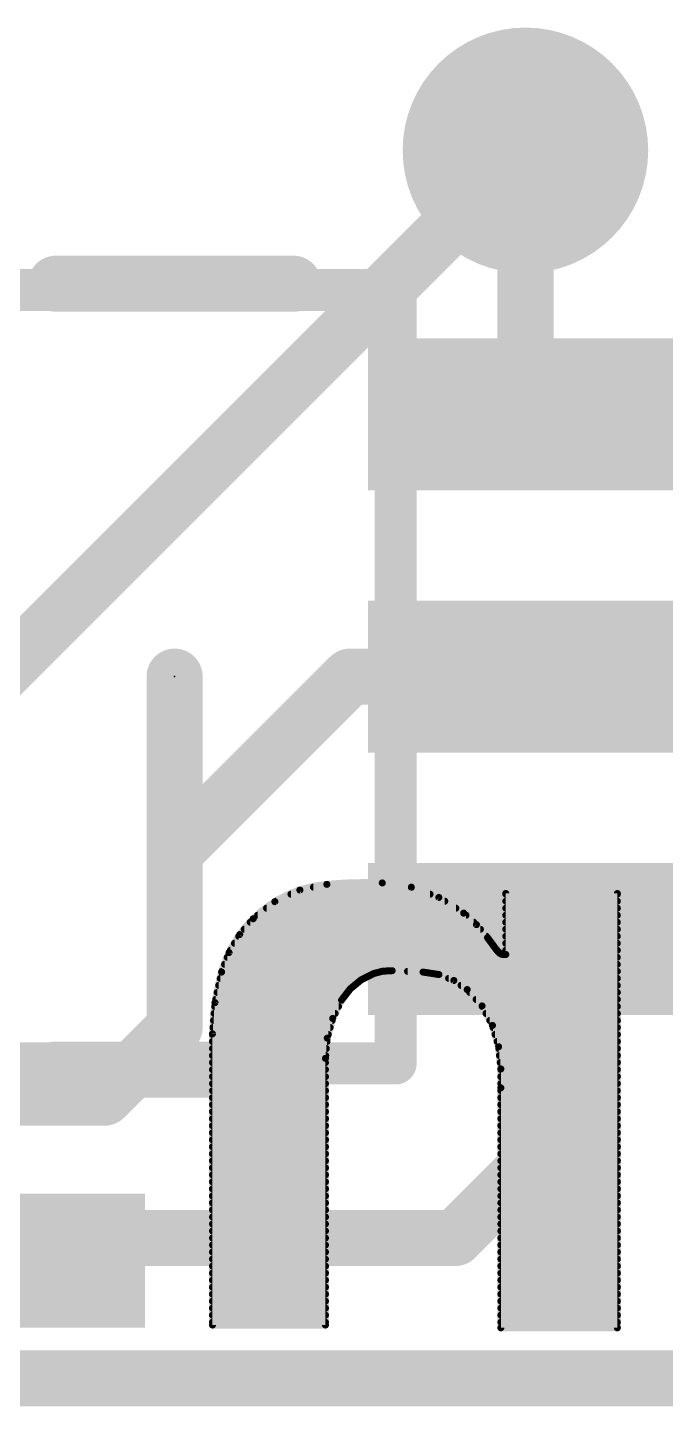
# Model space of a CAD drawing. Extents: x -20 to 87, y -16 to 68.
# Drawn here: x 9.628 to 11.937, y 48.158 to 53.15 of the extents above; entities that cross this region are included whole.
import ezdxf

# ---------------------------------------------------------------- set-up
doc = ezdxf.new("R2010")
doc.units = 0
for name, color, linetype in [('1', 12, 'CONTINUOUS'), ('16', 132, 'CONTINUOUS'), ('18', 110, 'CONTINUOUS'), ('21', 41, 'CONTINUOUS'), ('22', 40, 'CONTINUOUS'), ('23', 53, 'CONTINUOUS'), ('51', 53, 'CONTINUOUS')]:
    doc.layers.add(name, color=color, linetype=linetype)

# ---------------------------------------------------------------- blocks, each defined once
blk = doc.blocks.new('RECT')
blk.add_solid([(-0.5, -0.5), (0.5, -0.5), (-0.5, 0.5), (0.5, 0.5)])
blk = doc.blocks.new('ROUNDV')
at = {"const_width": 0.5}
blk.add_lwpolyline([(0, -0.25, 1), (0, 0.25, 1), (0, -0.25)], format="xyb", dxfattribs=at)

msp = doc.modelspace()

# ---------------------------------------------------------------- linework, layer by layer
at = {"layer": '1'}
for points, const_width in [([(11.43, 52.705), (11.43, 51.7801)], 0.2032), ([(11.4601, 51.75), (12.38, 51.75)], 0.3048), ([(11.43, 51.7801), (11.4601, 51.75)], 0.2032), ([(10.795, 50.8), (10.16, 50.165)], 0.2032), ([(10.16, 50.8), (10.16, 49.53)], 0.2032), ([(11.4601, 50.8), (10.795, 50.8)], 0.2032), ([(11.43, 49.8199), (11.4601, 49.85)], 0.2032), ([(11.43, 49.022), (11.43, 49.8199)], 0.2032), ([(9.906, 49.276), (10.16, 49.53)], 0.2032), ([(7.874, 49.276), (9.906, 49.276)], 0.2032), ([(11.176, 48.768), (11.43, 49.022)], 0.2032), ([(4.826, 48.768), (11.176, 48.768)], 0.2032), ([(5.715, 48.26), (16.002, 48.26)], 0.2032)]:
    msp.add_lwpolyline(points, dxfattribs=dict(at, const_width=const_width))
for points, const_width in [([(11.4808, 52.705, 1), (11.3792, 52.705)], 0.1016), ([(11.4601, 51.8262, 1), (11.4601, 51.6738)], 0.1524), ([(11.4659, 51.816, 1), (11.3941, 51.7442)], 0.1016), ([(11.3792, 51.7801, 1), (11.4808, 51.7801)], 0.1016), ([(11.4242, 51.7141, 1), (11.496, 51.7859)], 0.1016), ([(10.2108, 50.8, 1), (10.1092, 50.8)], 0.1016), ([(10.795, 50.8508, 1), (10.795, 50.7492)], 0.1016), ([(10.8309, 50.7641, 1), (10.7591, 50.8359)], 0.1016), ([(11.4601, 50.7492, 1), (11.4601, 50.8508)], 0.1016), ([(10.1241, 50.2009, 1), (10.1959, 50.1291)], 0.1016), ([(11.4808, 49.8199, 1), (11.3792, 49.8199)], 0.1016), ([(11.496, 49.8141, 1), (11.4242, 49.8859)], 0.1016), ([(11.3941, 49.8558, 1), (11.4659, 49.784)], 0.1016), ([(10.1959, 49.4941, 1), (10.1241, 49.5659)], 0.1016), ([(10.1092, 49.53, 1), (10.2108, 49.53)], 0.1016), ([(9.8701, 49.3119, 1), (9.9419, 49.2401)], 0.1016), ([(9.906, 49.2252, 1), (9.906, 49.3268)], 0.1016), ([(11.4659, 48.9861, 1), (11.3941, 49.0579)], 0.1016), ([(11.3792, 49.022, 1), (11.4808, 49.022)], 0.1016), ([(11.176, 48.7172, 1), (11.176, 48.8188)], 0.1016), ([(11.1401, 48.8039, 1), (11.2119, 48.7321)], 0.1016)]:
    msp.add_lwpolyline(points, format="xyb", dxfattribs=dict(at, const_width=const_width))
at = {"layer": '16', "const_width": 0.2032}
msp.add_lwpolyline([(8.636, 49.911), (11.43, 52.705)], dxfattribs=at)
at = {"layer": '16', "const_width": 0.1016}
msp.add_lwpolyline([(11.4659, 52.6691, 1), (11.3941, 52.7409)], format="xyb", dxfattribs=at)
at = {"layer": '21', "const_width": 0.2032}
for points in [[(9.7306, 52.2224), (10.5894, 52.2224)], [(10.5894, 49.3776), (9.7306, 49.3776)]]:
    msp.add_lwpolyline(points, dxfattribs=at)
at = {"layer": '21', "const_width": 0.1016}
for points in [[(9.7306, 52.2732, 1), (9.7306, 52.1716)], [(10.5894, 52.1716, 1), (10.5894, 52.2732)], [(9.7306, 49.4284, 1), (9.7306, 49.3268)], [(10.5894, 49.3268, 1), (10.5894, 49.4284)]]:
    msp.add_lwpolyline(points, format="xyb", dxfattribs=at)
at = {"layer": '22'}
for points, const_width in [([(10.7112, 50.0482, 0.1741), (10.4445, 49.9237)], 0.0254), ([(10.9118, 50.0532, 0.0335), (10.7112, 50.0482)], 0.0254), ([(10.711, 50.0545, 1), (10.7114, 50.0419)], 0.0127), ([(10.7106, 50.0545, 1), (10.7118, 50.0419)], 0.0127), ([(10.7125, 50.042, 1), (10.7099, 50.0544)], 0.0127), ([(10.7118, 50.0419, 1), (10.7106, 50.0545)], 0.0127), ([(10.9127, 50.0595, 1), (10.9109, 50.0469)], 0.0127), ([(11.2065, 49.944, 0.1577), (10.9118, 50.0532)], 0.0254), ([(10.9121, 50.0595, 1), (10.9115, 50.0469)], 0.0127), ([(10.9115, 50.0469, 1), (10.9121, 50.0595)], 0.0127), ([(10.912, 50.0469, 1), (10.9116, 50.0595)], 0.0127), ([(10.5812, 50.0189, 1), (10.5812, 50.0063)], 0.0127), ([(10.6122, 50.0339, 1), (10.6148, 50.0215)], 0.0127), ([(10.6162, 50.0219, 1), (10.6108, 50.0334)], 0.0127), ([(10.6626, 50.0444, 1), (10.6626, 50.0317)], 0.0127), ([(11.0192, 50.0437, 1), (11.0148, 50.0318)], 0.0127), ([(11.015, 50.0317, 1), (11.015, 50.0444)], 0.0127), ([(11.016, 50.0314, 1), (11.0179, 50.044)], 0.0127), ([(11.0847, 50.0063, 1), (11.0847, 50.0189)], 0.0127), ([(11.12, 50.0061, 1), (11.1132, 49.9954)], 0.0127), ([(11.1144, 49.9948, 1), (11.1188, 50.0067)], 0.0127), ([(11.3589, 50.0215, 1), (11.3589, 50.0088)], 0.0127), ([(11.3589, 50.0215, 1), (11.3589, 50.0088)], 0.0127), ([(11.3652, 50.0151, 1), (11.3526, 50.0151)], 0.0127), ([(11.3652, 50.0151, 1), (11.3526, 50.0151)], 0.0127), ([(11.3589, 50.0189, 1), (11.3589, 50.0063)], 0.0127), ([(11.7691, 50.0151, 1), (11.7564, 50.0151)], 0.0127), ([(11.7691, 50.0151, 1), (11.7564, 50.0151)], 0.0127), ([(11.7627, 50.0088, 1), (11.7627, 50.0215)], 0.0127), ([(11.7627, 50.0088, 1), (11.7627, 50.0215)], 0.0127), ([(11.7627, 50.0063, 1), (11.7627, 50.0189)], 0.0127), ([(10.4929, 49.9682, 1), (10.4929, 49.9555)], 0.0127), ([(10.5203, 49.9912, 1), (10.5257, 49.9797)], 0.0127), ([(10.5269, 49.9804, 1), (10.5191, 49.9904)], 0.0127), ([(10.5268, 49.9935, 1), (10.5268, 49.9809)], 0.0127), ([(11.1381, 49.9809, 1), (11.1381, 49.9935)], 0.0127), ([(11.1783, 49.9555, 1), (11.1783, 49.9682)], 0.0127), ([(11.3589, 49.9682, 1), (11.3589, 49.9555)], 0.0127), ([(11.3589, 49.9935, 1), (11.3589, 49.9809)], 0.0127), ([(11.7627, 49.9809, 1), (11.7627, 49.9935)], 0.0127), ([(11.7627, 49.9555, 1), (11.7627, 49.9682)], 0.0127), ([(10.4445, 49.9237, 0.1281), (10.3302, 49.7307)], 0.0254), ([(10.4337, 49.9173, 1), (10.4337, 49.9047)], 0.0127), ([(10.4406, 49.9287, 1), (10.4484, 49.9187)], 0.0127), ([(10.44, 49.9282, 1), (10.449, 49.9192)], 0.0127), ([(10.4493, 49.9196, 1), (10.4397, 49.9278)], 0.0127), ([(10.449, 49.9192, 1), (10.44, 49.9282)], 0.0127), ([(10.4606, 49.9427, 1), (10.4606, 49.9301)], 0.0127), ([(11.2108, 49.9487, 1), (11.2022, 49.9393)], 0.0127), ([(11.2928, 49.8551, 0.0664), (11.2065, 49.944)], 0.0254), ([(11.2104, 49.949, 1), (11.2026, 49.939)], 0.0127), ([(11.2026, 49.939, 1), (11.2104, 49.949)], 0.0127), ([(11.2031, 49.9386, 1), (11.2099, 49.9494)], 0.0127), ([(11.2149, 49.9301, 1), (11.2149, 49.9427)], 0.0127), ([(11.2431, 49.9047, 1), (11.2431, 49.9173)], 0.0127), ([(11.2574, 49.9065, 1), (11.2478, 49.8983)], 0.0127), ([(11.2483, 49.8977, 1), (11.2569, 49.9071)], 0.0127), ([(11.3589, 49.9427, 1), (11.3589, 49.9301)], 0.0127), ([(11.3589, 49.9173, 1), (11.3589, 49.9047)], 0.0127), ([(11.7627, 49.9301, 1), (11.7627, 49.9427)], 0.0127), ([(11.7627, 49.9047, 1), (11.7627, 49.9173)], 0.0127), ([(10.3921, 49.8665, 1), (10.3921, 49.8539)], 0.0127), ([(10.3908, 49.8703, 1), (10.4004, 49.8621)], 0.0127), ([(10.4011, 49.8629, 1), (10.3901, 49.8694)], 0.0127), ([(10.4121, 49.892, 1), (10.4121, 49.8793)], 0.0127), ([(11.2669, 49.8793, 1), (11.2669, 49.892)], 0.0127), ([(11.2979, 49.8589, 1), (11.2877, 49.8513)], 0.0127), ([(11.3208, 49.817, 0.0022), (11.2928, 49.8551)], 0.0254), ([(11.2979, 49.8589, 1), (11.2877, 49.8513)], 0.0127), ([(11.2877, 49.8513, 1), (11.2979, 49.8589)], 0.0127), ([(11.288, 49.851, 1), (11.2976, 49.8592)], 0.0127), ([(11.2885, 49.8539, 1), (11.2885, 49.8665)], 0.0127), ([(11.3589, 49.892, 1), (11.3589, 49.8793)], 0.0127), ([(11.3589, 49.8665, 1), (11.3589, 49.8539)], 0.0127), ([(11.7627, 49.8793, 1), (11.7627, 49.892)], 0.0127), ([(11.7627, 49.8539, 1), (11.7627, 49.8665)], 0.0127), ([(10.3631, 49.799, 1), (10.3512, 49.8035)], 0.0127), ([(10.362, 49.8158, 1), (10.362, 49.8031)], 0.0127), ([(10.377, 49.8411, 1), (10.377, 49.8285)], 0.0127), ([(11.3077, 49.8285, 1), (11.3077, 49.8411)], 0.0127), ([(11.3257, 49.8211, 1), (11.3159, 49.8129)], 0.0127), ([(11.3208, 49.817, 0.0333), (11.3335, 49.8018)], 0.0254), ([(11.3259, 49.8207, 1), (11.3157, 49.8133)], 0.0127), ([(11.3157, 49.8132, 1), (11.3259, 49.8208)], 0.0127), ([(11.3157, 49.8133, 1), (11.3259, 49.8207)], 0.0127), ([(11.3371, 49.807, 1), (11.3299, 49.7966)], 0.0127), ([(11.3335, 49.8018, 0.205), (11.3513, 49.7942)], 0.0254), ([(11.3381, 49.8062, 1), (11.3289, 49.7974)], 0.0127), ([(11.3272, 49.8031, 1), (11.3272, 49.8158)], 0.0127), ([(11.3286, 49.7977, 1), (11.3384, 49.8059)], 0.0127), ([(11.3289, 49.7974, 1), (11.3381, 49.8062)], 0.0127), ([(11.3589, 49.8158, 1), (11.3589, 49.8031)], 0.0127), ([(11.3589, 49.8411, 1), (11.3589, 49.8285)], 0.0127), ([(11.7627, 49.8285, 1), (11.7627, 49.8411)], 0.0127), ([(11.7627, 49.8031, 1), (11.7627, 49.8158)], 0.0127), ([(10.3409, 49.7649, 1), (10.3409, 49.7523)], 0.0127), ([(10.3506, 49.7903, 1), (10.3506, 49.7777)], 0.0127), ([(10.3517, 49.8045, 1), (10.3626, 49.798)], 0.0127), ([(11.3429, 49.8024, 1), (11.3404, 49.79)], 0.0127), ([(11.338, 49.791, 1), (11.3452, 49.8014)], 0.0127), ([(11.3513, 49.8006, 1), (11.3513, 49.7879)], 0.0127), ([(11.3513, 49.8006, 1), (11.3513, 49.7879)], 0.0127), ([(11.35, 49.788, 1), (11.3526, 49.8004)], 0.0127), ([(11.3513, 49.7879, 1), (11.3513, 49.8005)], 0.0127), ([(11.3526, 49.7942, 1), (11.3652, 49.7942)], 0.0127), ([(11.3526, 49.7942, 1), (11.3652, 49.7942)], 0.0127), ([(11.3589, 49.7879, 1), (11.3589, 49.8006)], 0.0127), ([(11.3589, 49.7879, 1), (11.3589, 49.8006)], 0.0127), ([(11.7627, 49.7777, 1), (11.7627, 49.7903)], 0.0127), ([(11.7627, 49.7523, 1), (11.7627, 49.7649)], 0.0127), ([(10.3302, 49.7307, 0.0668), (10.2972, 49.5071)], 0.0254), ([(10.3252, 49.7141, 1), (10.3252, 49.7015)], 0.0127), ([(10.3243, 49.733, 1), (10.3361, 49.7284)], 0.0127), ([(10.3241, 49.7325, 1), (10.3363, 49.7289)], 0.0127), ([(10.3364, 49.7294, 1), (10.324, 49.732)], 0.0127), ([(10.3363, 49.7289, 1), (10.3241, 49.7325)], 0.0127), ([(10.3312, 49.7396, 1), (10.3312, 49.7269)], 0.0127), ([(10.8814, 49.7256, 0.1719), (10.7645, 49.6291)], 0.0254), ([(10.8326, 49.7083, 1), (10.8382, 49.697)], 0.0127), ([(10.8394, 49.6977, 1), (10.8314, 49.7075)], 0.0127), ([(10.8457, 49.7015, 1), (10.8457, 49.7141)], 0.0127), ([(10.8798, 49.7318, 1), (10.883, 49.7194)], 0.0127), ([(10.9474, 49.7357, 0.0992), (10.8814, 49.7256)], 0.0254), ([(10.8792, 49.7316, 1), (10.8836, 49.7196)], 0.0127), ([(10.8842, 49.7199, 1), (10.8786, 49.7313)], 0.0127), ([(10.8836, 49.7196, 1), (10.8792, 49.7316)], 0.0127), ([(10.9136, 49.7403, 1), (10.9142, 49.7276)], 0.0127), ([(10.9111, 49.7269, 1), (10.9111, 49.7396)], 0.0127), ([(10.9155, 49.7278, 1), (10.9123, 49.7401)], 0.0127), ([(10.9477, 49.742, 1), (10.9471, 49.7294)], 0.0127), ([(10.9474, 49.7357, 0.0006), (11.0592, 49.7307)], 0.0254), ([(10.9477, 49.742, 1), (10.9471, 49.7294)], 0.0127), ([(10.9477, 49.7294, 1), (10.9471, 49.742)], 0.0127), ([(10.9471, 49.7294, 1), (10.9477, 49.742)], 0.0127), ([(11.0033, 49.7396, 1), (11.0033, 49.7269)], 0.0127), ([(11.0602, 49.737, 1), (11.0582, 49.7244)], 0.0127), ([(11.2192, 49.6672, 0.1688), (11.0592, 49.7307)], 0.0254), ([(11.0595, 49.737, 1), (11.0589, 49.7244)], 0.0127), ([(11.0589, 49.7244, 1), (11.0595, 49.737)], 0.0127), ([(11.0589, 49.7244, 1), (11.0595, 49.737)], 0.0127), ([(11.1192, 49.7276, 1), (11.1145, 49.7158)], 0.0127), ([(11.1159, 49.7154, 1), (11.1178, 49.728)], 0.0127), ([(11.1519, 49.7141, 1), (11.1519, 49.7015)], 0.0127), ([(11.1747, 49.7054, 1), (11.1675, 49.6949)], 0.0127), ([(11.1687, 49.6943, 1), (11.1734, 49.7061)], 0.0127), ([(11.7627, 49.7269, 1), (11.7627, 49.7396)], 0.0127), ([(11.7627, 49.7015, 1), (11.7627, 49.7141)], 0.0127), ([(10.3142, 49.6634, 1), (10.3142, 49.6507)], 0.0127), ([(10.3197, 49.6887, 1), (10.3197, 49.6761)], 0.0127), ([(10.7859, 49.6507, 1), (10.7859, 49.6634)], 0.0127), ([(10.7917, 49.6748, 1), (10.7998, 49.665)], 0.0127), ([(10.8008, 49.666, 1), (10.7907, 49.6738)], 0.0127), ([(10.8109, 49.6761, 1), (10.8109, 49.6887)], 0.0127), ([(11.197, 49.6887, 1), (11.197, 49.6761)], 0.0127), ([(11.2239, 49.6715, 1), (11.2145, 49.6629)], 0.0127), ([(11.3106, 49.5376, 0.1229), (11.2192, 49.6672)], 0.0254), ([(11.2233, 49.672, 1), (11.2151, 49.6624)], 0.0127), ([(11.2151, 49.6624, 1), (11.2233, 49.672)], 0.0127), ([(11.2156, 49.662, 1), (11.2228, 49.6724)], 0.0127), ([(11.2284, 49.6634, 1), (11.2284, 49.6507)], 0.0127), ([(11.7627, 49.6761, 1), (11.7627, 49.6887)], 0.0127), ([(11.7627, 49.6507, 1), (11.7627, 49.6634)], 0.0127), ([(10.3051, 49.6125, 1), (10.3051, 49.5999)], 0.0127), ([(10.3126, 49.6195, 1), (10.2999, 49.6205)], 0.0127), ([(10.3, 49.6213, 1), (10.3124, 49.6187)], 0.0127), ([(10.3087, 49.6379, 1), (10.3087, 49.6253)], 0.0127), ([(10.7645, 49.6291, 0.136), (10.7061, 49.4182)], 0.0254), ([(10.7534, 49.5999, 1), (10.7534, 49.6125)], 0.0127), ([(10.7595, 49.633, 1), (10.7695, 49.6252)], 0.0127), ([(10.7591, 49.6324, 1), (10.7699, 49.6258)], 0.0127), ([(10.7702, 49.6263, 1), (10.7588, 49.6319)], 0.0127), ([(10.7699, 49.6258, 1), (10.7591, 49.6324)], 0.0127), ([(10.7664, 49.6253, 1), (10.7664, 49.6379)], 0.0127), ([(11.2515, 49.6379, 1), (11.2515, 49.6253)], 0.0127), ([(11.2785, 49.611, 1), (11.2673, 49.605)], 0.0127), ([(11.2738, 49.6125, 1), (11.2738, 49.5999)], 0.0127), ([(11.2682, 49.6038, 1), (11.2776, 49.6123)], 0.0127), ([(11.7627, 49.6253, 1), (11.7627, 49.6379)], 0.0127), ([(11.7627, 49.5999, 1), (11.7627, 49.6125)], 0.0127), ([(10.3011, 49.5618, 1), (10.3011, 49.5491)], 0.0127), ([(10.3031, 49.5872, 1), (10.3031, 49.5745)], 0.0127), ([(10.7267, 49.5655, 1), (10.7381, 49.5599)], 0.0127), ([(10.7385, 49.561, 1), (10.7263, 49.5644)], 0.0127), ([(10.7304, 49.5491, 1), (10.7304, 49.5618)], 0.0127), ([(10.7411, 49.5745, 1), (10.7411, 49.5872)], 0.0127), ([(11.2874, 49.5872, 1), (11.2874, 49.5745)], 0.0127), ([(11.3011, 49.5618, 1), (11.3011, 49.5491)], 0.0127), ([(11.7627, 49.5745, 1), (11.7627, 49.5872)], 0.0127), ([(11.7627, 49.5491, 1), (11.7627, 49.5618)], 0.0127), ([(10.2972, 49.511, 1), (10.2972, 49.4983)], 0.0127), ([(10.2909, 49.5076, 1), (10.3035, 49.5066)], 0.0127), ([(10.2909, 49.5072, 1), (10.3035, 49.507)], 0.0127), ([(10.3035, 49.5071, 1), (10.2909, 49.5071)], 0.0127), ([(10.3035, 49.5071, 1), (10.2909, 49.5071)], 0.0127), ([(10.299, 49.5363, 1), (10.299, 49.5237)], 0.0127), ([(10.7163, 49.4983, 1), (10.7163, 49.511)], 0.0127), ([(10.7233, 49.5237, 1), (10.7233, 49.5363)], 0.0127), ([(11.3167, 49.5394, 1), (11.3045, 49.5358)], 0.0127), ([(11.3411, 49.3801, 0.0895), (11.3106, 49.5376)], 0.0254), ([(11.3165, 49.5399, 1), (11.3047, 49.5353)], 0.0127), ([(11.3047, 49.5353, 1), (11.3165, 49.5399)], 0.0127), ([(11.305, 49.5346, 1), (11.3162, 49.5406)], 0.0127), ([(11.3128, 49.5363, 1), (11.3128, 49.5237)], 0.0127), ([(11.3201, 49.511, 1), (11.3201, 49.4983)], 0.0127), ([(11.7627, 49.5237, 1), (11.7627, 49.5363)], 0.0127), ([(11.7627, 49.4983, 1), (11.7627, 49.511)], 0.0127), ([(10.2972, 49.4856, 1), (10.2972, 49.4729)], 0.0127), ([(10.2972, 49.4601, 1), (10.2972, 49.4475)], 0.0127), ([(10.7066, 49.4933, 1), (10.7188, 49.4899)], 0.0127), ([(10.719, 49.4911, 1), (10.7064, 49.4922)], 0.0127), ([(10.7093, 49.4475, 1), (10.7093, 49.4601)], 0.0127), ([(10.7116, 49.4729, 1), (10.7116, 49.4856)], 0.0127), ([(11.3274, 49.4856, 1), (11.3274, 49.4729)], 0.0127), ([(11.3392, 49.4609, 1), (11.3266, 49.4596)], 0.0127), ([(11.3268, 49.4585, 1), (11.339, 49.462)], 0.0127), ([(11.3336, 49.4601, 1), (11.3336, 49.4475)], 0.0127), ([(11.7627, 49.4729, 1), (11.7627, 49.4856)], 0.0127), ([(11.7627, 49.4475, 1), (11.7627, 49.4601)], 0.0127), ([(10.2972, 49.4348, 1), (10.2972, 49.4221)], 0.0127), ([(10.2972, 49.4094, 1), (10.2972, 49.3967)], 0.0127), ([(10.6998, 49.4188, 1), (10.7124, 49.4176)], 0.0127), ([(10.7125, 49.4182, 1), (10.6998, 49.4182)], 0.0127), ([(10.7125, 49.4182, 1), (10.6998, 49.4182)], 0.0127), ([(10.6998, 49.4182, 1), (10.7124, 49.4182)], 0.0127), ([(10.7061, 49.3967, 1), (10.7061, 49.4094)], 0.0127), ([(10.707, 49.4221, 1), (10.707, 49.4348)], 0.0127), ([(11.3361, 49.4348, 1), (11.3361, 49.4221)], 0.0127), ([(11.3388, 49.4094, 1), (11.3388, 49.3967)], 0.0127), ([(11.7627, 49.4221, 1), (11.7627, 49.4348)], 0.0127), ([(11.7627, 49.3967, 1), (11.7627, 49.4094)], 0.0127), ([(10.2972, 49.3586, 1), (10.2972, 49.3459)], 0.0127), ([(10.2972, 49.3839, 1), (10.2972, 49.3713)], 0.0127), ([(10.7061, 49.3713, 1), (10.7061, 49.3839)], 0.0127), ([(10.7061, 49.3459, 1), (10.7061, 49.3586)], 0.0127), ([(11.3475, 49.3801, 1), (11.3348, 49.3801)], 0.0127), ([(11.3411, 49.3116, 0.0064), (11.3411, 49.3801)], 0.0254), ([(11.3474, 49.3802, 1), (11.3348, 49.38)], 0.0127), ([(11.3411, 49.3586, 1), (11.3411, 49.3459)], 0.0127), ([(11.3411, 49.3839, 1), (11.3411, 49.3713)], 0.0127), ([(11.3348, 49.3795, 1), (11.3474, 49.3807)], 0.0127), ([(11.3348, 49.38, 1), (11.3474, 49.3802)], 0.0127), ([(11.7627, 49.3713, 1), (11.7627, 49.3839)], 0.0127), ([(11.7627, 49.3459, 1), (11.7627, 49.3586)], 0.0127), ([(10.2972, 49.3332, 1), (10.2972, 49.3205)], 0.0127), ([(10.2972, 49.3077, 1), (10.2972, 49.2951)], 0.0127), ([(10.7061, 49.3205, 1), (10.7061, 49.3332)], 0.0127), ([(10.7061, 49.2951, 1), (10.7061, 49.3077)], 0.0127), ([(11.3411, 49.3332, 1), (11.3411, 49.3205)], 0.0127), ([(11.3475, 49.3116, 1), (11.3348, 49.3116)], 0.0127), ([(11.3348, 49.3117, 1), (11.3474, 49.3115)], 0.0127), ([(11.3411, 49.3077, 1), (11.3411, 49.2951)], 0.0127), ([(11.7627, 49.3205, 1), (11.7627, 49.3332)], 0.0127), ([(11.7627, 49.2951, 1), (11.7627, 49.3077)], 0.0127), ([(10.2972, 49.2824, 1), (10.2972, 49.2697)], 0.0127), ([(10.2972, 49.257, 1), (10.2972, 49.2443)], 0.0127), ([(10.7061, 49.2697, 1), (10.7061, 49.2824)], 0.0127), ([(10.7061, 49.2443, 1), (10.7061, 49.257)], 0.0127), ([(11.3411, 49.2824, 1), (11.3411, 49.2697)], 0.0127), ([(11.3411, 49.257, 1), (11.3411, 49.2443)], 0.0127), ([(11.7627, 49.2697, 1), (11.7627, 49.2824)], 0.0127), ([(11.7627, 49.2443, 1), (11.7627, 49.257)], 0.0127), ([(10.2972, 49.2062, 1), (10.2972, 49.1935)], 0.0127), ([(10.2972, 49.2315, 1), (10.2972, 49.2189)], 0.0127), ([(10.7061, 49.2189, 1), (10.7061, 49.2315)], 0.0127), ([(10.7061, 49.1935, 1), (10.7061, 49.2062)], 0.0127), ([(11.3411, 49.2062, 1), (11.3411, 49.1935)], 0.0127), ([(11.3411, 49.2315, 1), (11.3411, 49.2189)], 0.0127), ([(11.7627, 49.2189, 1), (11.7627, 49.2315)], 0.0127), ([(11.7627, 49.1935, 1), (11.7627, 49.2062)], 0.0127), ([(10.2972, 49.1808, 1), (10.2972, 49.1681)], 0.0127), ([(10.7061, 49.1681, 1), (10.7061, 49.1808)], 0.0127), ([(11.3411, 49.1808, 1), (11.3411, 49.1681)], 0.0127), ([(11.7627, 49.1681, 1), (11.7627, 49.1808)], 0.0127), ([(10.2972, 49.13, 1), (10.2972, 49.1173)], 0.0127), ([(10.2972, 49.1553, 1), (10.2972, 49.1427)], 0.0127), ([(10.7061, 49.1427, 1), (10.7061, 49.1553)], 0.0127), ([(10.7061, 49.1173, 1), (10.7061, 49.13)], 0.0127), ([(11.3411, 49.13, 1), (11.3411, 49.1173)], 0.0127), ([(11.3411, 49.1553, 1), (11.3411, 49.1427)], 0.0127), ([(11.7627, 49.1427, 1), (11.7627, 49.1553)], 0.0127), ([(11.7627, 49.1173, 1), (11.7627, 49.13)], 0.0127), ([(10.2972, 49.1046, 1), (10.2972, 49.0919)], 0.0127), ([(10.2972, 49.0791, 1), (10.2972, 49.0665)], 0.0127), ([(10.7061, 49.0919, 1), (10.7061, 49.1046)], 0.0127), ([(10.7061, 49.0665, 1), (10.7061, 49.0791)], 0.0127), ([(11.3411, 49.1046, 1), (11.3411, 49.0919)], 0.0127), ([(11.3411, 49.0791, 1), (11.3411, 49.0665)], 0.0127), ([(11.7627, 49.0919, 1), (11.7627, 49.1046)], 0.0127), ([(11.7627, 49.0665, 1), (11.7627, 49.0791)], 0.0127), ([(10.2972, 49.0538, 1), (10.2972, 49.0411)], 0.0127), ([(10.2972, 49.0284, 1), (10.2972, 49.0157)], 0.0127), ([(10.7061, 49.0411, 1), (10.7061, 49.0538)], 0.0127), ([(10.7061, 49.0157, 1), (10.7061, 49.0284)], 0.0127), ([(11.3411, 49.0538, 1), (11.3411, 49.0411)], 0.0127), ([(11.3411, 49.0284, 1), (11.3411, 49.0157)], 0.0127), ([(11.7627, 49.0411, 1), (11.7627, 49.0538)], 0.0127), ([(11.7627, 49.0157, 1), (11.7627, 49.0284)], 0.0127), ([(10.2972, 48.9776, 1), (10.2972, 48.9649)], 0.0127), ([(10.2972, 49.0029, 1), (10.2972, 48.9903)], 0.0127), ([(10.7061, 48.9903, 1), (10.7061, 49.0029)], 0.0127), ([(10.7061, 48.9649, 1), (10.7061, 48.9776)], 0.0127), ([(11.3411, 48.9776, 1), (11.3411, 48.9649)], 0.0127), ([(11.3411, 49.0029, 1), (11.3411, 48.9903)], 0.0127), ([(11.7627, 48.9903, 1), (11.7627, 49.0029)], 0.0127), ([(11.7627, 48.9649, 1), (11.7627, 48.9776)], 0.0127), ([(10.2972, 48.9522, 1), (10.2972, 48.9395)], 0.0127), ([(10.2972, 48.9267, 1), (10.2972, 48.9141)], 0.0127), ([(10.7061, 48.9395, 1), (10.7061, 48.9522)], 0.0127), ([(10.7061, 48.9141, 1), (10.7061, 48.9267)], 0.0127), ([(11.3411, 48.9522, 1), (11.3411, 48.9395)], 0.0127), ([(11.3411, 48.9267, 1), (11.3411, 48.9141)], 0.0127), ([(11.7627, 48.9395, 1), (11.7627, 48.9522)], 0.0127), ([(11.7627, 48.9141, 1), (11.7627, 48.9267)], 0.0127), ([(10.2972, 48.9014, 1), (10.2972, 48.8887)], 0.0127), ([(10.2972, 48.876, 1), (10.2972, 48.8633)], 0.0127), ([(10.7061, 48.8887, 1), (10.7061, 48.9014)], 0.0127), ([(10.7061, 48.8633, 1), (10.7061, 48.876)], 0.0127), ([(11.3411, 48.9014, 1), (11.3411, 48.8887)], 0.0127), ([(11.3411, 48.876, 1), (11.3411, 48.8633)], 0.0127), ([(11.7627, 48.8887, 1), (11.7627, 48.9014)], 0.0127), ([(11.7627, 48.8633, 1), (11.7627, 48.876)], 0.0127), ([(10.2972, 48.8252, 1), (10.2972, 48.8125)], 0.0127), ([(10.2972, 48.8505, 1), (10.2972, 48.8379)], 0.0127), ([(10.7061, 48.8379, 1), (10.7061, 48.8505)], 0.0127), ([(10.7061, 48.8125, 1), (10.7061, 48.8252)], 0.0127), ([(11.3411, 48.8252, 1), (11.3411, 48.8125)], 0.0127), ([(11.3411, 48.8505, 1), (11.3411, 48.8379)], 0.0127), ([(11.7627, 48.8379, 1), (11.7627, 48.8505)], 0.0127), ([(11.7627, 48.8125, 1), (11.7627, 48.8252)], 0.0127), ([(10.2972, 48.7998, 1), (10.2972, 48.7871)], 0.0127), ([(10.2972, 48.7743, 1), (10.2972, 48.7617)], 0.0127), ([(10.7061, 48.7871, 1), (10.7061, 48.7998)], 0.0127), ([(10.7061, 48.7617, 1), (10.7061, 48.7743)], 0.0127), ([(11.3411, 48.7998, 1), (11.3411, 48.7871)], 0.0127), ([(11.3411, 48.7743, 1), (11.3411, 48.7617)], 0.0127), ([(11.7627, 48.7871, 1), (11.7627, 48.7998)], 0.0127), ([(11.7627, 48.7617, 1), (11.7627, 48.7743)], 0.0127), ([(10.2972, 48.749, 1), (10.2972, 48.7363)], 0.0127), ([(10.2972, 48.7236, 1), (10.2972, 48.7109)], 0.0127), ([(10.7061, 48.7363, 1), (10.7061, 48.749)], 0.0127), ([(10.7061, 48.7109, 1), (10.7061, 48.7236)], 0.0127), ([(11.3411, 48.749, 1), (11.3411, 48.7363)], 0.0127), ([(11.3411, 48.7236, 1), (11.3411, 48.7109)], 0.0127), ([(11.7627, 48.7363, 1), (11.7627, 48.749)], 0.0127), ([(11.7627, 48.7109, 1), (11.7627, 48.7236)], 0.0127), ([(10.2972, 48.6728, 1), (10.2972, 48.6601)], 0.0127), ([(10.2972, 48.6981, 1), (10.2972, 48.6855)], 0.0127), ([(10.7061, 48.6855, 1), (10.7061, 48.6981)], 0.0127), ([(10.7061, 48.6601, 1), (10.7061, 48.6728)], 0.0127), ([(11.3411, 48.6728, 1), (11.3411, 48.6601)], 0.0127), ([(11.3411, 48.6981, 1), (11.3411, 48.6855)], 0.0127), ([(11.7627, 48.6855, 1), (11.7627, 48.6981)], 0.0127), ([(11.7627, 48.6601, 1), (11.7627, 48.6728)], 0.0127), ([(10.2972, 48.6474, 1), (10.2972, 48.6347)], 0.0127), ([(10.2972, 48.6219, 1), (10.2972, 48.6093)], 0.0127), ([(10.7061, 48.6347, 1), (10.7061, 48.6474)], 0.0127), ([(10.7061, 48.6093, 1), (10.7061, 48.6219)], 0.0127), ([(11.3411, 48.6474, 1), (11.3411, 48.6347)], 0.0127), ([(11.3411, 48.6219, 1), (11.3411, 48.6093)], 0.0127), ([(11.7627, 48.6347, 1), (11.7627, 48.6474)], 0.0127), ([(11.7627, 48.6093, 1), (11.7627, 48.6219)], 0.0127), ([(10.2972, 48.5966, 1), (10.2972, 48.5839)], 0.0127), ([(10.2972, 48.5712, 1), (10.2972, 48.5585)], 0.0127), ([(10.7061, 48.5839, 1), (10.7061, 48.5966)], 0.0127), ([(10.7061, 48.5585, 1), (10.7061, 48.5712)], 0.0127), ([(11.3411, 48.5966, 1), (11.3411, 48.5839)], 0.0127), ([(11.3411, 48.5712, 1), (11.3411, 48.5585)], 0.0127), ([(11.7627, 48.5839, 1), (11.7627, 48.5966)], 0.0127), ([(11.7627, 48.5585, 1), (11.7627, 48.5712)], 0.0127), ([(10.2972, 48.5204, 1), (10.2972, 48.5077)], 0.0127), ([(10.2972, 48.5457, 1), (10.2972, 48.5331)], 0.0127), ([(10.7061, 48.5331, 1), (10.7061, 48.5457)], 0.0127), ([(10.7061, 48.5077, 1), (10.7061, 48.5204)], 0.0127), ([(11.3411, 48.5204, 1), (11.3411, 48.5077)], 0.0127), ([(11.3411, 48.5457, 1), (11.3411, 48.5331)], 0.0127), ([(11.7627, 48.5331, 1), (11.7627, 48.5457)], 0.0127), ([(11.7627, 48.5077, 1), (11.7627, 48.5204)], 0.0127), ([(10.2972, 48.495, 1), (10.2972, 48.4823)], 0.0127), ([(10.2972, 48.4594, 1), (10.2972, 48.4467)], 0.0127), ([(10.2972, 48.4594, 1), (10.2972, 48.4467)], 0.0127), ([(10.2972, 48.4695, 1), (10.2972, 48.4569)], 0.0127), ([(10.7061, 48.4823, 1), (10.7061, 48.495)], 0.0127), ([(10.7061, 48.4569, 1), (10.7061, 48.4695)], 0.0127), ([(10.7061, 48.4467, 1), (10.7061, 48.4594)], 0.0127), ([(10.7061, 48.4467, 1), (10.7061, 48.4594)], 0.0127), ([(11.3411, 48.495, 1), (11.3411, 48.4823)], 0.0127), ([(11.3411, 48.4695, 1), (11.3411, 48.4569)], 0.0127), ([(11.7627, 48.4823, 1), (11.7627, 48.495)], 0.0127), ([(11.7627, 48.4569, 1), (11.7627, 48.4695)], 0.0127), ([(10.2909, 48.453, 1), (10.3035, 48.453)], 0.0127), ([(10.2909, 48.453, 1), (10.3035, 48.453)], 0.0127), ([(10.6998, 48.453, 1), (10.7125, 48.453)], 0.0127), ([(10.6998, 48.453, 1), (10.7125, 48.453)], 0.0127), ([(11.3348, 48.4429, 1), (11.3475, 48.4429)], 0.0127), ([(11.3348, 48.4429, 1), (11.3475, 48.4429)], 0.0127), ([(11.3411, 48.4492, 1), (11.3411, 48.4366)], 0.0127), ([(11.3411, 48.4492, 1), (11.3411, 48.4366)], 0.0127), ([(11.7564, 48.4429, 1), (11.7691, 48.4429)], 0.0127), ([(11.7564, 48.4429, 1), (11.7691, 48.4429)], 0.0127), ([(11.7627, 48.4366, 1), (11.7627, 48.4492)], 0.0127), ([(11.7627, 48.4366, 1), (11.7627, 48.4492)], 0.0127)]:
    msp.add_lwpolyline(points, format="xyb", dxfattribs=dict(at, const_width=const_width))
at = {"layer": '22', "const_width": 0.0254}
for points in [[(10.7112, 50.0482), (10.6135, 50.0277)], [(10.9118, 50.0532), (10.7112, 50.0482)], [(11.017, 50.0377), (10.9118, 50.0532)], [(10.6135, 50.0277), (10.523, 49.9854)], [(10.5812, 50.0126), (11.0847, 50.0126)], [(10.6626, 50.038), (11.015, 50.038)], [(11.1166, 50.0008), (11.017, 50.0377)], [(11.2065, 49.944), (11.1166, 50.0008)], [(11.7627, 50.0151), (11.3589, 50.0151)], [(11.3589, 50.0151), (11.3589, 49.7942)], [(11.7627, 50.0151), (11.3589, 50.0151)], [(11.3589, 50.0151), (11.3589, 49.7942)], [(11.3589, 50.0126), (11.7627, 50.0126)], [(11.7627, 48.4429), (11.7627, 50.0151)], [(11.7627, 48.4429), (11.7627, 50.0151)], [(10.523, 49.9854), (10.4445, 49.9237)], [(10.4929, 49.9618), (11.1783, 49.9618)], [(10.5268, 49.9872), (11.1381, 49.9872)], [(11.3589, 49.9872), (11.7627, 49.9872)], [(11.3589, 49.9618), (11.7627, 49.9618)], [(10.4445, 49.9237), (10.3956, 49.8662)], [(10.4337, 49.911), (11.2431, 49.911)], [(10.4606, 49.9364), (11.2149, 49.9364)], [(11.2526, 49.9024), (11.2065, 49.944)], [(11.2928, 49.8551), (11.2526, 49.9024)], [(11.3589, 49.9364), (11.7627, 49.9364)], [(11.3589, 49.911), (11.7627, 49.911)], [(10.3956, 49.8662), (10.3571, 49.8012)], [(10.3921, 49.8602), (11.2885, 49.8602)], [(10.4121, 49.8856), (11.2669, 49.8856)], [(11.3208, 49.817), (11.2928, 49.8551)], [(11.3589, 49.8856), (11.7627, 49.8856)], [(11.3589, 49.8602), (11.7627, 49.8602)], [(10.3571, 49.8012), (10.3302, 49.7307)], [(10.362, 49.8094), (11.3272, 49.8094)], [(10.377, 49.8348), (11.3077, 49.8348)], [(11.3335, 49.8018), (11.3208, 49.817)], [(11.3416, 49.7962), (11.3335, 49.8018)], [(11.3589, 49.8348), (11.7627, 49.8348)], [(11.3589, 49.8094), (11.7627, 49.8094)], [(10.3409, 49.7586), (11.7627, 49.7586)], [(10.3506, 49.784), (11.7627, 49.784)], [(11.3513, 49.7942), (11.3416, 49.7962)], [(11.3589, 49.7942), (11.3513, 49.7942)], [(11.3589, 49.7942), (11.3513, 49.7942)], [(10.3302, 49.7307), (10.3062, 49.62)], [(10.3252, 49.7078), (10.8457, 49.7078)], [(10.3312, 49.7332), (10.9111, 49.7332)], [(10.7958, 49.6699), (10.8354, 49.7026)], [(10.8354, 49.7026), (10.8814, 49.7256)], [(10.8814, 49.7256), (10.9139, 49.7339)], [(10.9139, 49.7339), (10.9474, 49.7357)], [(10.9474, 49.7357), (11.0592, 49.7307)], [(11.0033, 49.7332), (11.7627, 49.7332)], [(11.0592, 49.7307), (11.1168, 49.7217)], [(11.1168, 49.7217), (11.1711, 49.7002)], [(11.1519, 49.7078), (11.7627, 49.7078)], [(11.1711, 49.7002), (11.2192, 49.6672)], [(10.3142, 49.657), (10.7859, 49.657)], [(10.3197, 49.6824), (10.8109, 49.6824)], [(10.7645, 49.6291), (10.7958, 49.6699)], [(11.197, 49.6824), (11.7627, 49.6824)], [(11.2192, 49.6672), (11.2729, 49.608)], [(11.2284, 49.657), (11.7627, 49.657)], [(10.3062, 49.62), (10.2972, 49.5071)], [(10.3051, 49.6062), (10.7534, 49.6062)], [(10.3087, 49.6316), (10.7664, 49.6316)], [(10.7324, 49.5627), (10.7645, 49.6291)], [(11.2515, 49.6316), (11.7627, 49.6316)], [(11.2729, 49.608), (11.3106, 49.5376)], [(11.2738, 49.6062), (11.7627, 49.6062)], [(10.3011, 49.5554), (10.7304, 49.5554)], [(10.3031, 49.5808), (10.7411, 49.5808)], [(10.7127, 49.4916), (10.7324, 49.5627)], [(11.2874, 49.5808), (11.7627, 49.5808)], [(11.3011, 49.5554), (11.7627, 49.5554)], [(10.2972, 49.5071), (10.2972, 48.453)], [(10.2972, 49.5071), (10.2972, 48.453)], [(10.2972, 49.5046), (10.7163, 49.5046)], [(10.299, 49.53), (10.7233, 49.53)], [(11.3106, 49.5376), (11.3329, 49.4602)], [(11.3128, 49.53), (11.7627, 49.53)], [(11.3201, 49.5046), (11.7627, 49.5046)], [(10.2972, 49.4792), (10.7116, 49.4792)], [(10.2972, 49.4538), (10.7093, 49.4538)], [(10.7061, 49.4182), (10.7127, 49.4916)], [(11.3274, 49.4792), (11.7627, 49.4792)], [(11.3329, 49.4602), (11.3411, 49.3801)], [(11.3336, 49.4538), (11.7627, 49.4538)], [(10.2972, 49.4284), (10.707, 49.4284)], [(10.2972, 49.403), (10.7061, 49.403)], [(10.7061, 48.453), (10.7061, 49.4182)], [(10.7061, 48.453), (10.7061, 49.4182)], [(11.3361, 49.4284), (11.7627, 49.4284)], [(11.3388, 49.403), (11.7627, 49.403)], [(10.2972, 49.3776), (10.7061, 49.3776)], [(10.2972, 49.3522), (10.7061, 49.3522)], [(11.3411, 49.3801), (11.3411, 48.4429)], [(11.3411, 49.3776), (11.7627, 49.3776)], [(11.3411, 49.3522), (11.7627, 49.3522)], [(10.2972, 49.3268), (10.7061, 49.3268)], [(10.2972, 49.3014), (10.7061, 49.3014)], [(11.3411, 49.3268), (11.7627, 49.3268)], [(11.3411, 49.3116), (11.3411, 48.4429)], [(11.3411, 49.3014), (11.7627, 49.3014)], [(10.2972, 49.276), (10.7061, 49.276)], [(10.2972, 49.2506), (10.7061, 49.2506)], [(11.3411, 49.276), (11.7627, 49.276)], [(11.3411, 49.2506), (11.7627, 49.2506)], [(10.2972, 49.2252), (10.7061, 49.2252)], [(10.2972, 49.1998), (10.7061, 49.1998)], [(11.3411, 49.2252), (11.7627, 49.2252)], [(11.3411, 49.1998), (11.7627, 49.1998)], [(10.2972, 49.1744), (10.7061, 49.1744)], [(11.3411, 49.1744), (11.7627, 49.1744)], [(10.2972, 49.149), (10.7061, 49.149)], [(10.2972, 49.1236), (10.7061, 49.1236)], [(11.3411, 49.149), (11.7627, 49.149)], [(11.3411, 49.1236), (11.7627, 49.1236)], [(10.2972, 49.0982), (10.7061, 49.0982)], [(10.2972, 49.0728), (10.7061, 49.0728)], [(11.3411, 49.0982), (11.7627, 49.0982)], [(11.3411, 49.0728), (11.7627, 49.0728)], [(10.2972, 49.0474), (10.7061, 49.0474)], [(10.2972, 49.022), (10.7061, 49.022)], [(11.3411, 49.0474), (11.7627, 49.0474)], [(11.3411, 49.022), (11.7627, 49.022)], [(10.2972, 48.9966), (10.7061, 48.9966)], [(10.2972, 48.9712), (10.7061, 48.9712)], [(11.3411, 48.9966), (11.7627, 48.9966)], [(11.3411, 48.9712), (11.7627, 48.9712)], [(10.2972, 48.9458), (10.7061, 48.9458)], [(10.2972, 48.9204), (10.7061, 48.9204)], [(11.3411, 48.9458), (11.7627, 48.9458)], [(11.3411, 48.9204), (11.7627, 48.9204)], [(10.2972, 48.895), (10.7061, 48.895)], [(10.2972, 48.8696), (10.7061, 48.8696)], [(11.3411, 48.895), (11.7627, 48.895)], [(11.3411, 48.8696), (11.7627, 48.8696)], [(10.2972, 48.8442), (10.7061, 48.8442)], [(10.2972, 48.8188), (10.7061, 48.8188)], [(11.3411, 48.8442), (11.7627, 48.8442)], [(11.3411, 48.8188), (11.7627, 48.8188)], [(10.2972, 48.7934), (10.7061, 48.7934)], [(10.2972, 48.768), (10.7061, 48.768)], [(11.3411, 48.7934), (11.7627, 48.7934)], [(11.3411, 48.768), (11.7627, 48.768)], [(10.2972, 48.7426), (10.7061, 48.7426)], [(10.2972, 48.7172), (10.7061, 48.7172)], [(11.3411, 48.7426), (11.7627, 48.7426)], [(11.3411, 48.7172), (11.7627, 48.7172)], [(10.2972, 48.6918), (10.7061, 48.6918)], [(10.2972, 48.6664), (10.7061, 48.6664)], [(11.3411, 48.6918), (11.7627, 48.6918)], [(11.3411, 48.6664), (11.7627, 48.6664)], [(10.2972, 48.641), (10.7061, 48.641)], [(10.2972, 48.6156), (10.7061, 48.6156)], [(11.3411, 48.641), (11.7627, 48.641)], [(11.3411, 48.6156), (11.7627, 48.6156)], [(10.2972, 48.5902), (10.7061, 48.5902)], [(10.2972, 48.5648), (10.7061, 48.5648)], [(11.3411, 48.5902), (11.7627, 48.5902)], [(11.3411, 48.5648), (11.7627, 48.5648)], [(10.2972, 48.5394), (10.7061, 48.5394)], [(10.2972, 48.514), (10.7061, 48.514)], [(11.3411, 48.5394), (11.7627, 48.5394)], [(11.3411, 48.514), (11.7627, 48.514)], [(10.2972, 48.4886), (10.7061, 48.4886)], [(10.2972, 48.4632), (10.7061, 48.4632)], [(10.2972, 48.453), (10.7061, 48.453)], [(10.2972, 48.453), (10.7061, 48.453)], [(11.3411, 48.4886), (11.7627, 48.4886)], [(11.3411, 48.4632), (11.7627, 48.4632)], [(11.3411, 48.4429), (11.7627, 48.4429)], [(11.3411, 48.4429), (11.7627, 48.4429)]]:
    msp.add_lwpolyline(points, dxfattribs=at)
at = {"layer": '23'}
msp.add_point((10.16, 50.8), dxfattribs=at)
at = {"layer": '51', "const_width": 0.1524}
for points in [[(9.36, 52.2), (10.96, 52.2)], [(10.96, 52.2), (10.96, 49.4)], [(9.36, 49.4), (10.96, 49.4)]]:
    msp.add_lwpolyline(points, dxfattribs=at)
at = {"layer": '51', "const_width": 0.0762}
for points in [[(10.9981, 52.2, 1), (10.9219, 52.2)], [(10.96, 52.1619, 1), (10.96, 52.2381)], [(10.96, 49.3619, 1), (10.96, 49.4381)], [(10.9219, 49.4, 1), (10.9981, 49.4)]]:
    msp.add_lwpolyline(points, format="xyb", dxfattribs=at)

# ---------------------------------------------------------------- block references
at = {"layer": '1', "xscale": 0.55, "yscale": 1.2, "rotation": 90}
for p in [(11.4601, 51.75), (11.4601, 50.8), (11.4601, 49.85)]:
    msp.add_blockref('RECT', p, dxfattribs=at)
at = {"layer": '18', "xscale": 0.889, "yscale": 0.889}
msp.add_blockref('ROUNDV', (11.43, 52.705), dxfattribs=at)
msp.add_blockref('ROUNDV', (11.43, 52.705), dxfattribs=at)
at = {"layer": '22', "xscale": 0.4953, "yscale": 0.4851, "rotation": 180}
msp.add_blockref('RECT', (9.8056, 48.6855), dxfattribs=at)
at = {"layer": '51', "xscale": 0.5, "yscale": 0.65, "rotation": 90}
for p in [(11.335, 51.75), (11.335, 50.8), (11.335, 49.85)]:
    msp.add_blockref('RECT', p, dxfattribs=at)

doc.saveas('drawing.dxf')
